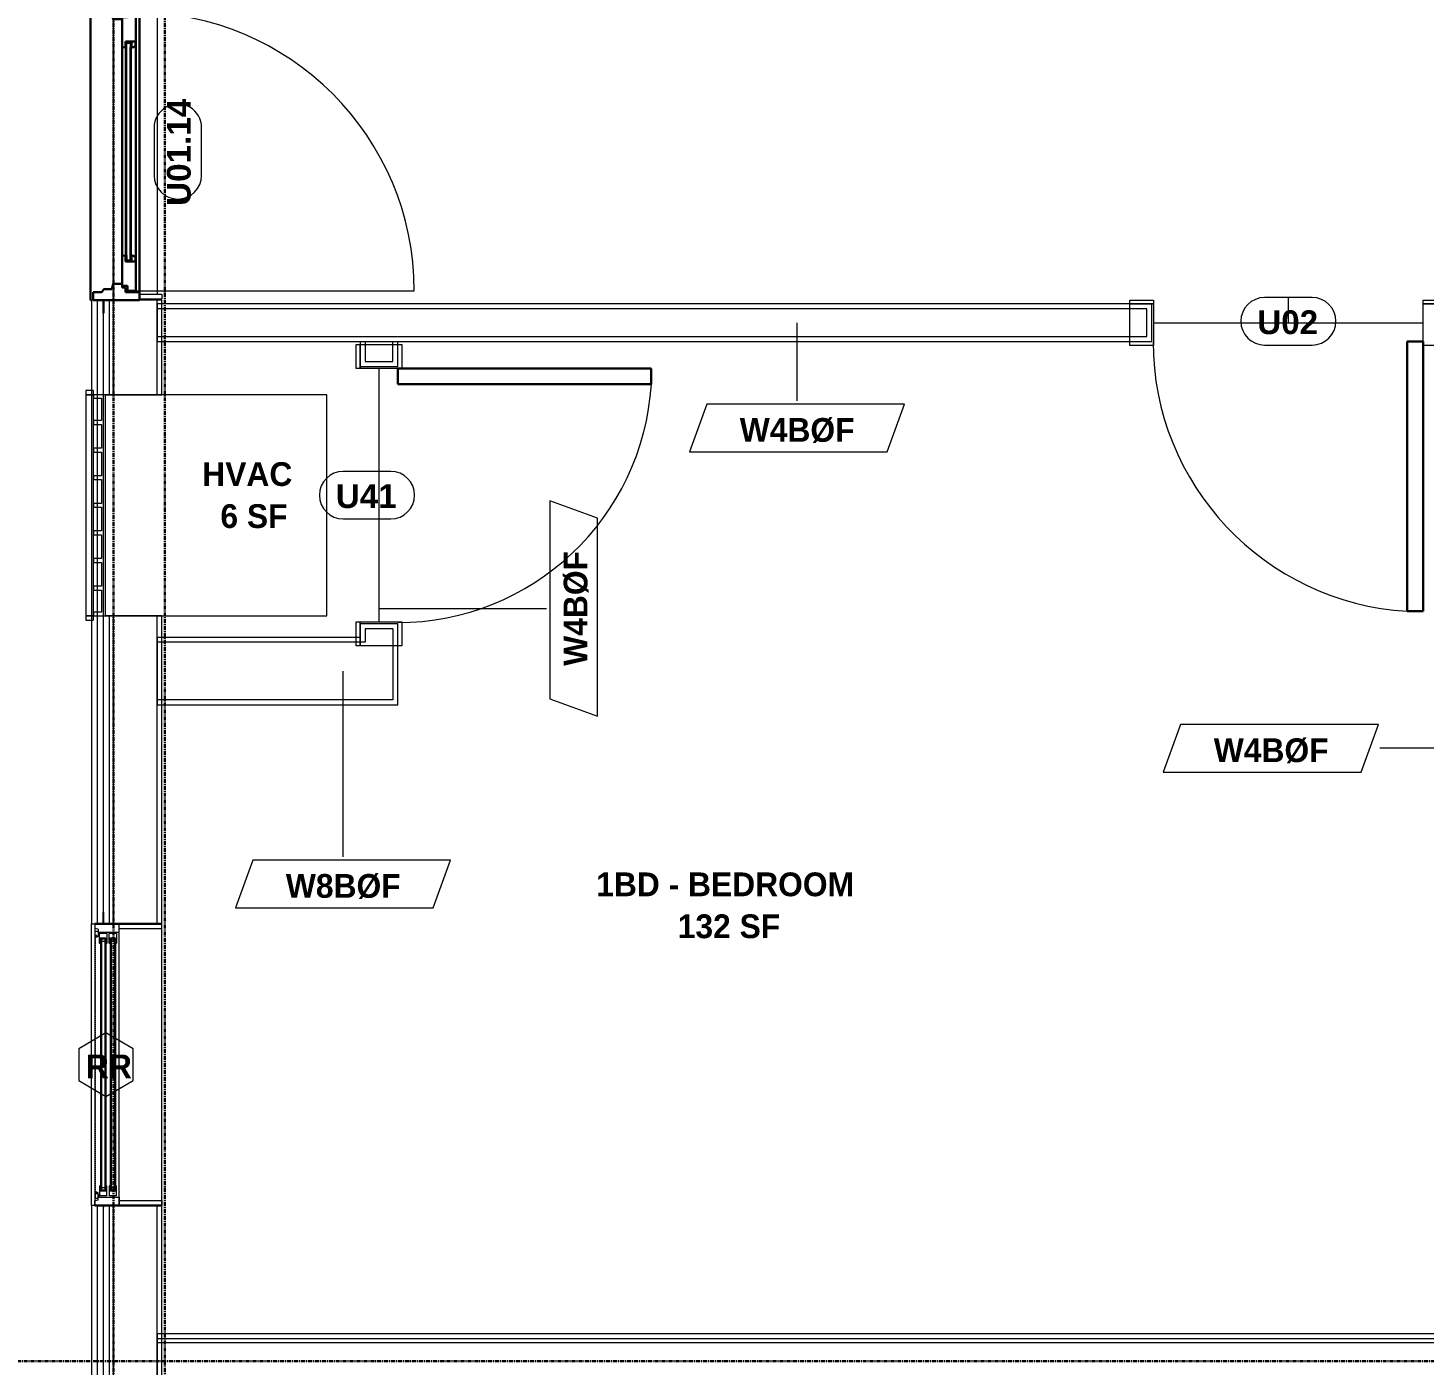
# Model space of a CAD drawing. Header units: inches. Extents: x -4058 to -1781, y 9814 to 12264.
# Drawn here: x -3840.1 to -3663.9, y 10838.7 to 11007.4 of the extents above; entities that cross this region are included whole.
import ezdxf

# ---------------------------------------------------------------- set-up
doc = ezdxf.new("R2010")
doc.units = ezdxf.units.IN
doc.header["$MEASUREMENT"] = 0
doc.linetypes.add('Dash', pattern=[0.25, 0.125, -0.125])
doc.linetypes.add('Grid Line 1_2_', pattern=[0.875, 0.5, -0.125, 0.125, -0.125])
for name, color, linetype, lineweight in [('0-1', 7, 'Continuous', 5), ('0-2', 7, 'Continuous', 9), ('A-AREA-IDEN', 2, 'Continuous', 9), ('A-DETL-GENF-HDLN-1', 7, 'Dash', 9), ('A-DETL-GENF-HDLN-2', 1, 'Continuous', 18), ('A-DOOR-1', 7, 'Continuous', 9), ('A-DOOR-2', 10, 'Continuous', 30), ('A-DOOR-3', 31, 'Continuous', 9), ('A-DOOR-4', 31, 'Continuous', 30), ('A-DOOR-FRAM-1', 7, 'Continuous', 9), ('A-DOOR-FRAM-2', 10, 'Continuous', 30), ('A-DOOR-GLAZ-1', 7, 'Continuous', 9), ('A-DOOR-IDEN', 31, 'Continuous', 9), ('A-FLOR-1', 7, 'Continuous', 9), ('A-FLOR-2', 192, 'Continuous', 9), ('A-GENM-1', 7, 'Continuous', 9), ('A-GLAZ', 151, 'Continuous', 18), ('A-GLAZ-1', 10, 'Continuous', 30), ('A-GLAZ-2', 7, 'Continuous', 9), ('A-GLAZ-IDEN', 152, 'Continuous', 9), ('A-WALL', 113, 'Continuous', 18), ('A-WALL-1', 7, 'Continuous', 9), ('A-WALL-2', 250, 'Continuous', 18), ('A-WALL-3', 113, 'Continuous', 9), ('A-WALL-IDEN', 211, 'Continuous', 9), ('I-WALL-1', 7, 'Continuous', 9), ('I-WALL-2', 2, 'Continuous', 9), ('S-GRID-1', 1, 'Grid Line 1_2_', 30)]:
    doc.layers.add(name, color=color, linetype=linetype, lineweight=lineweight)
doc.styles.add('Arial_B', font='arialbd.ttf', dxfattribs={"height": 3})
doc.styles.add('Century Gothic_B_1', font='GOTHICB.TTF', dxfattribs={"height": 3})

# ---------------------------------------------------------------- blocks, each defined once
blk = doc.blocks.new('Window-Double_Hung-Marvin-Essential - 1-WIDE _TEMP LOWER_ ESDH3066-3454275-UNIT PLANS - 1ST FLOOR')
at = {"layer": 'A-DETL-GENF-HDLN-1'}
blk.add_line((16.1, 3.97), (-16.5, 3.97), dxfattribs=at)
at = {"layer": 'A-DETL-GENF-HDLN-2'}
for p, q in [((-17.75, 4.03), (-17.16, 4.03)), ((-17.75, 4.03), (-17.75, 0.94)), ((-17.08, 3.62), (-17.16, 4.03)), ((-17.08, 3.62), (-16.19, 3.62)), ((-16.85, 4), (-16.85, 3.62)), ((-16.3, 4), (-16.85, 4)), ((-16.38, 3.62), (-16.38, 3.52)), ((-16.3, 3.76), (-16.3, 4)), ((-16.18, 3.76), (-16.3, 3.76)), ((-16.19, 3.72), (-16.1, 3.72)), ((-16.19, 3.62), (-16.19, 3.72)), ((-16.18, 3.97), (-16.1, 3.97)), ((-16.18, 3.97), (-16.18, 3.76)), ((-16.1, 3.72), (-16.1, 3.97)), ((16.18, 3.97), (16.1, 3.97)), ((16.1, 3.72), (16.1, 3.97)), ((16.19, 3.72), (16.1, 3.72)), ((16.18, 3.97), (16.18, 3.76)), ((16.18, 3.76), (16.3, 3.76)), ((16.19, 3.62), (16.19, 3.72)), ((17.08, 3.62), (16.19, 3.62)), ((16.3, 3.76), (16.3, 4)), ((16.3, 4), (16.85, 4)), ((16.38, 3.62), (16.38, 3.52)), ((16.85, 4), (16.85, 3.62)), ((17.08, 3.62), (17.16, 4.03)), ((17.75, 4.03), (17.16, 4.03)), ((17.75, 4.03), (17.75, 0.94)), ((-19.25, 2.98), (-19.25, 2.94)), ((-17.75, 2.98), (-19.25, 2.98)), ((-19.25, 2.94), (-17.9, 2.94)), ((-17.9, 2.94), (-17.9, 2.83)), ((-17.9, 2.83), (-17.75, 2.83)), ((-16.38, 3.52), (-16.72, 3.52)), ((-16.72, 3.52), (-16.72, 0.94)), ((-15.34, 3.44), (-16.56, 3.44)), ((-16.56, 2.5), (-16.56, 3.44)), ((-16.56, 2.5), (-15.34, 2.5)), ((-15.34, 2.22), (-16.56, 2.22)), ((-16.56, 1.28), (-16.56, 2.22)), ((-15.94, 2.62), (-15.94, 3.34)), ((-15.94, 3.34), (-15.28, 3.34)), ((-15.28, 2.62), (-15.94, 2.62)), ((-15.94, 1.4), (-15.94, 2.12)), ((-15.94, 2.12), (-15.28, 2.12)), ((-15.84, 2.63), (-15.84, 3.32)), ((-15.84, 1.41), (-15.84, 2.1)), ((-15.54, 2.76), (-15.54, 3.2)), ((-15.54, 1.54), (-15.54, 1.98)), ((-15.34, 3.44), (-15.28, 3.38)), ((-15.34, 2.5), (-15.28, 2.56)), ((-15.34, 2.22), (-15.28, 2.16)), ((-15.28, 3.34), (-15.28, 3.38)), ((-15.28, 2.56), (-15.28, 2.62)), ((-15.28, 2.12), (-15.28, 2.16)), ((15.34, 3.44), (15.28, 3.38)), ((15.28, 3.34), (15.28, 3.38)), ((15.94, 3.34), (15.28, 3.34)), ((15.28, 2.56), (15.28, 2.62)), ((15.28, 2.62), (15.94, 2.62)), ((15.34, 2.5), (15.28, 2.56)), ((15.34, 2.22), (15.28, 2.16)), ((15.28, 2.12), (15.28, 2.16)), ((15.94, 2.12), (15.28, 2.12)), ((15.34, 3.44), (16.56, 3.44)), ((16.56, 2.5), (15.34, 2.5)), ((15.34, 2.22), (16.56, 2.22)), ((15.54, 2.76), (15.54, 3.2)), ((15.54, 1.54), (15.54, 1.98)), ((15.84, 2.63), (15.84, 3.32)), ((15.84, 1.41), (15.84, 2.1)), ((15.94, 2.62), (15.94, 3.34)), ((15.94, 1.4), (15.94, 2.12)), ((16.38, 3.52), (16.72, 3.52)), ((16.56, 2.5), (16.56, 3.44)), ((16.56, 1.28), (16.56, 2.22)), ((16.72, 3.52), (16.72, 0.94)), ((17.75, 2.98), (19.25, 2.98)), ((17.9, 2.83), (17.75, 2.83)), ((17.9, 2.94), (17.9, 2.83)), ((19.25, 2.94), (17.9, 2.94)), ((19.25, 2.98), (19.25, 2.94)), ((-16.72, 0.94), (-17.75, 0.94)), ((-17.13, 0.91), (-17.13, -4.44)), ((-16.56, 1.28), (-15.34, 1.28)), ((-15.28, 1.4), (-15.94, 1.4)), ((-15.34, 1.28), (-15.28, 1.34)), ((-15.28, 1.34), (-15.28, 1.4)), ((15.28, 1.34), (15.28, 1.4)), ((15.28, 1.4), (15.94, 1.4)), ((15.34, 1.28), (15.28, 1.34)), ((16.56, 1.28), (15.34, 1.28)), ((16.72, 0.94), (17.75, 0.94)), ((17.12, -4.44), (17.12, 0.91)), ((-17.13, -4.44), (-17.75, -4.44)), ((17.12, -4.44), (17.75, -4.44))]:
    blk.add_line(p, q, dxfattribs=at)
at = {"layer": 'A-GLAZ'}
for p, q in [((15.84, 3.32), (-15.84, 3.32)), ((15.84, 3.2), (-15.84, 3.2)), ((15.84, 2.76), (-15.84, 2.76)), ((15.84, 2.63), (-15.84, 2.63)), ((15.84, 2.1), (-15.84, 2.1)), ((15.84, 1.98), (-15.84, 1.98)), ((15.84, 1.54), (-15.84, 1.54)), ((15.84, 1.41), (-15.84, 1.41))]:
    blk.add_line(p, q, dxfattribs=at)
at = {"layer": 'A-GLAZ-1'}
for p, q in [((-17.75, 4.03), (-17.75, 0.94)), ((17.75, 0.94), (17.75, 4.03)), ((-17.75, 0.91), (-17.75, -4.44)), ((17.75, -4.44), (17.75, 0.91))]:
    blk.add_line(p, q, dxfattribs=at)
at = {"layer": 'A-GLAZ-2'}
for p, q in [((17.75, 4.03), (-17.75, 4.03)), ((-17.75, 0.94), (17.75, 0.94)), ((-17.75, -4.44), (17.75, -4.44))]:
    blk.add_line(p, q, dxfattribs=at)
blk = doc.blocks.new('Bayer Built Door - VISTAGRANDE FLUSH _RH_ - 37-1_2__ x 81-3_4__ - 1ST FLOOR 2-V7-UNIT PLANS - 1ST FLOOR')
at = {"layer": 'A-DOOR-1'}
blk.add_line((17.56, 1.16), (17.56, 36.28), dxfattribs=at)
blk.add_arc((17.56, 1.16), 35.12, 90, 180, dxfattribs=at)
at = {"layer": 'A-DOOR-2'}
for p, q in [((-17.56, 0.09), (-17.56, 1.16)), ((-17.56, 1.16), (-13.13, 1.16)), ((-16.95, 0.08), (-17.56, 0.09)), ((-16.95, -0.56), (-16.95, 0.08)), ((-13.87, 1.16), (-13.87, -0.16)), ((-13.87, 1.16), (-13.87, 1.09)), ((-13.87, 1.09), (-13.36, 1.09)), ((-13.13, 0.59), (-13.87, 0.59)), ((-13.36, 1.09), (-13.16, 0.84)), ((-13.16, 0.84), (-13.13, 0.66)), ((13.12, 1.16), (-13.13, 1.16)), ((-13.13, 0.66), (-13.13, 0.59)), ((13.16, 0.84), (13.12, 0.66)), ((13.12, 0.66), (13.12, 0.59)), ((13.12, 0.59), (13.87, 0.59)), ((17.56, 1.16), (13.12, 1.16)), ((13.36, 1.09), (13.16, 0.84)), ((13.87, 1.09), (13.36, 1.09)), ((13.87, 1.16), (13.87, -0.16)), ((13.87, 1.16), (13.87, 1.09)), ((16.95, 0.08), (17.56, 0.09)), ((16.95, -0.56), (16.95, 0.08)), ((17.56, 0.09), (17.56, 1.16)), ((-16.95, -0.56), (-13.13, -0.56)), ((-13.87, -0.16), (-13.13, -0.16)), ((-13.13, -0.25), (-13.16, -0.56)), ((13.12, -0.56), (-13.13, -0.56)), ((-13.13, -0.16), (-13.13, -0.25)), ((13.12, -0.16), (13.12, -0.25)), ((13.87, -0.16), (13.12, -0.16)), ((13.12, -0.25), (13.16, -0.56)), ((16.95, -0.56), (13.12, -0.56))]:
    blk.add_line(p, q, dxfattribs=at)
at = {"layer": 'A-DOOR-FRAM-1'}
for p, q in [((-18.63, 4.44), (-18, 4.44)), ((-18.63, 1.62), (-18.63, 4.44)), ((-18, 4.44), (-18, 1.62)), ((18, 4.44), (18.62, 4.44)), ((18, 1.62), (18, 4.44)), ((18.62, 4.44), (18.62, 1.62)), ((-18, 1.62), (-18.63, 1.62)), ((18.62, 1.62), (18, 1.62))]:
    blk.add_line(p, q, dxfattribs=at)
at = {"layer": 'A-DOOR-FRAM-2'}
for p, q in [((-18.75, -4.25), (-18.75, 1.62)), ((-18.75, 1.62), (-17.72, 1.62)), ((-18.37, 1.62), (-18.75, 1.62)), ((-18.75, 1.62), (-18.63, 1.62)), ((-18, 1.62), (18, 1.62)), ((-17.72, 1.62), (-17.72, -0.16)), ((17.72, 1.62), (17.72, -0.16)), ((18.75, 1.62), (17.72, 1.62)), ((18.62, 1.62), (18.75, 1.62)), ((18.75, -4.25), (18.75, 1.62)), ((-17.72, -0.16), (-17.14, -0.16)), ((-16.69, -1.73), (-17.38, -1.89)), ((-17.14, -0.16), (-17.14, -0.59)), ((-17.14, -0.59), (-16.69, -0.59)), ((-16.69, -0.59), (-16.69, -1.73)), ((17.14, -0.59), (16.69, -0.59)), ((16.69, -0.59), (16.69, -1.73)), ((16.69, -1.73), (17.38, -1.89)), ((17.14, -0.16), (17.14, -0.59)), ((17.72, -0.16), (17.14, -0.16)), ((-20.38, -2.94), (-18.75, -2.94)), ((-17.38, -2.89), (-17.72, -3.13)), ((-17.72, -3.13), (-17.72, -4.25)), ((-17.38, -1.89), (-17.38, -2.89)), ((17.38, -1.89), (17.38, -2.89)), ((17.38, -2.89), (17.72, -3.13)), ((17.72, -3.13), (17.72, -4.25)), ((20.37, -2.94), (18.75, -2.94)), ((-18.75, -4.25), (-17.72, -4.25)), ((-18.75, -4.59), (-18.75, -4.44)), ((18.75, -4.59), (-18.75, -4.59)), ((18.75, -4.25), (17.72, -4.25)), ((18.75, -4.44), (18.75, -4.59))]:
    blk.add_line(p, q, dxfattribs=at)
at = {"layer": 'A-DOOR-GLAZ-1'}
for p, q in [((-13.87, 0.44), (-13.13, 0.44)), ((-13.66, 0), (-13.66, 0.44)), ((13.12, 0.59), (-13.13, 0.59)), ((13.12, 0.44), (-13.13, 0.44)), ((13.87, 0.44), (13.12, 0.44)), ((13.66, 0), (13.66, 0.44)), ((-13.13, 0), (-13.87, 0)), ((13.12, 0), (-13.13, 0)), ((13.12, -0.16), (-13.13, -0.16)), ((13.12, 0), (13.87, 0))]:
    blk.add_line(p, q, dxfattribs=at)
blk = doc.blocks.new('V-Series_EWC4_SPVU_RFA_2015 - 1ST FLOOR-2484708-UNIT PLANS - 1ST FLOOR')
at = {"layer": 'A-GENM-1'}
for p, q in [((-3126.69, 12090.69), (-3127.25, 12090.69)), ((-3127.25, 12090.69), (-3127.25, 12089.69)), ((-3098.81, 12090.69), (-3126.69, 12090.69)), ((-3126.69, 12090.69), (-3126.69, 12089.69)), ((-3126.69, 12089.69), (-3126.69, 12090.69)), ((-3098.81, 12089.69), (-3098.81, 12090.69)), ((-3098.25, 12090.69), (-3098.81, 12090.69)), ((-3098.81, 12090.69), (-3098.81, 12089.69)), ((-3098.25, 12089.69), (-3098.25, 12090.69)), ((-3127.25, 12089.69), (-3126.69, 12089.69)), ((-3126.69, 12089.69), (-3098.81, 12089.69)), ((-3126.69, 12089.69), (-3126.69, 12060.25)), ((-3126.25, 12089.69), (-3126.69, 12089.69)), ((-3126.25, 12088.69), (-3126.25, 12089.69)), ((-3123.45, 12088.69), (-3126.25, 12088.69)), ((-3122.95, 12089.69), (-3123.45, 12089.69)), ((-3123.45, 12089.69), (-3123.45, 12088.69)), ((-3122.95, 12088.69), (-3122.95, 12089.69)), ((-3119.97, 12088.69), (-3122.95, 12088.69)), ((-3119.47, 12089.69), (-3119.97, 12089.69)), ((-3119.97, 12089.69), (-3119.97, 12088.69)), ((-3119.47, 12088.69), (-3119.47, 12089.69)), ((-3116.48, 12088.69), (-3119.47, 12088.69)), ((-3115.98, 12089.69), (-3116.48, 12089.69)), ((-3116.48, 12089.69), (-3116.48, 12088.69)), ((-3115.98, 12088.69), (-3115.98, 12089.69)), ((-3113, 12088.69), (-3115.98, 12088.69)), ((-3112.5, 12089.69), (-3113, 12089.69)), ((-3113, 12089.69), (-3113, 12088.69)), ((-3112.5, 12088.69), (-3112.5, 12089.69)), ((-3109.51, 12088.69), (-3112.5, 12088.69)), ((-3109.01, 12089.69), (-3109.51, 12089.69)), ((-3109.51, 12089.69), (-3109.51, 12088.69)), ((-3109.01, 12088.69), (-3109.01, 12089.69)), ((-3106.03, 12088.69), (-3109.01, 12088.69)), ((-3105.53, 12089.69), (-3106.03, 12089.69)), ((-3106.03, 12089.69), (-3106.03, 12088.69)), ((-3105.53, 12088.69), (-3105.53, 12089.69)), ((-3102.55, 12088.69), (-3105.53, 12088.69)), ((-3102.05, 12089.69), (-3102.55, 12089.69)), ((-3102.55, 12089.69), (-3102.55, 12088.69)), ((-3102.05, 12088.69), (-3102.05, 12089.69)), ((-3099.25, 12088.69), (-3102.05, 12088.69)), ((-3098.81, 12089.69), (-3099.25, 12089.69)), ((-3099.25, 12089.69), (-3099.25, 12088.69)), ((-3098.81, 12089.69), (-3098.25, 12089.69)), ((-3098.81, 12060.25), (-3098.81, 12089.69)), ((-3126.69, 12060.25), (-3098.81, 12060.25))]:
    blk.add_line(p, q, dxfattribs=at)
blk = doc.blocks.new('CTR - 1st Phase - Shell_rvt-1-UNIT PLANS - 1ST FLOOR')
at = {"layer": 'A-FLOR-1'}
blk.add_line((-3829.32, 10973.04), (-3829.32, 11010.54), dxfattribs=at)
at = {"layer": 'A-WALL-1'}
for p, q in [((-3829.32, 10973.04), (-3829.32, 11010.54)), ((-3832.07, 10973.04), (-3832.07, 10894.34)), ((-3823.2, 10973.04), (-3832.07, 10973.04)), ((-3823.2, 10961.1), (-3823.2, 10973.04)), ((-3830.32, 10933.23), (-3830.32, 10961.1)), ((-3830.32, 10961.1), (-3823.2, 10961.1)), ((-3823.2, 10933.23), (-3830.32, 10933.23)), ((-3823.2, 10894.34), (-3823.2, 10933.23)), ((-3832.07, 10894.34), (-3831.67, 10894.34)), ((-3832.07, 10858.84), (-3832.07, 10894.34)), ((-3828.57, 10894.34), (-3828.54, 10894.34)), ((-3832.07, 10858.84), (-3832.07, 10817.54)), ((-3831.67, 10858.84), (-3832.07, 10858.84)), ((-3828.54, 10858.84), (-3828.57, 10858.84)), ((-3823.2, 10817.54), (-3823.2, 10858.84))]:
    blk.add_line(p, q, dxfattribs=at)
at = {"layer": 'A-WALL-2'}
for p, q in [((-3831.32, 10894.34), (-3831.32, 10973.04)), ((-3830.57, 10894.34), (-3830.57, 10973.04)), ((-3829.82, 10961.1), (-3829.82, 10973.04)), ((-3829.32, 10961.1), (-3829.32, 10973.04)), ((-3823.82, 10961.1), (-3823.82, 10973.04)), ((-3829.82, 10894.34), (-3829.82, 10933.23)), ((-3829.32, 10894.34), (-3829.32, 10933.23)), ((-3823.82, 10894.34), (-3823.82, 10933.23)), ((-3831.32, 10817.54), (-3831.32, 10858.84)), ((-3830.57, 10817.54), (-3830.57, 10858.84)), ((-3829.82, 10817.54), (-3829.82, 10858.84)), ((-3829.32, 10817.54), (-3829.32, 10858.84)), ((-3823.82, 10817.54), (-3823.82, 10858.84))]:
    blk.add_line(p, q, dxfattribs=at)
at = {"layer": '0-2'}
for name, p, rotation in [('Bayer Built Door - VISTAGRANDE FLUSH _RH_ - 37-1_2__ x 81-3_4__ - 1ST FLOOR 2-V7-UNIT PLANS - 1ST FLOOR', (-3827.64, 10991.79), 269.9999999999988), ('V-Series_EWC4_SPVU_RFA_2015 - 1ST FLOOR-2484708-UNIT PLANS - 1ST FLOOR', (8257.87, 14059.91), 89.99999999999994), ('Window-Double_Hung-Marvin-Essential - 1-WIDE _TEMP LOWER_ ESDH3066-3454275-UNIT PLANS - 1ST FLOOR', (-3827.64, 10876.59), 89.99999999999885)]:
    blk.add_blockref(name, p, dxfattribs=dict(at, rotation=rotation))
blk = doc.blocks.new('CTR - 1st Phase - Common Walls_rvt-1-UNIT PLANS - 1ST FLOOR')
at = {"layer": 'A-WALL-2'}
for p, q in [((-3487.3, 10842), (-3823.82, 10842)), ((-3487.3, 10841.5), (-3823.82, 10841.5))]:
    blk.add_line(p, q, dxfattribs=at)
at = {"layer": 'I-WALL-1'}
for p, q in [((-3525.8, 10842.63), (-3823.82, 10842.63)), ((-3823.82, 10842.63), (-3823.82, 10833.75))]:
    blk.add_line(p, q, dxfattribs=at)
blk = doc.blocks.new('CTR - 1st Phase - Structure_rvt-1-UNIT PLANS - 1ST FLOOR')
at = {"layer": 'S-GRID-1'}
for p, q in [((-3829.32, 9814.03), (-3829.32, 12247.5)), ((-3822.82, 9814.03), (-3822.82, 12247.5)), ((-1781.27, 10839.19), (-4041.78, 10839.19))]:
    blk.add_line(p, q, dxfattribs=at)
blk = doc.blocks.new('SWING - SINGLE - FLUSH - SWING - FLUSH - 2-10 x 6-8 - PRIVACY-4346070-UNIT PLANS - 1ST FLOOR')
at = {"layer": 'A-DOOR-3'}
for p, q in [((-20, 2.37), (-20, 2.87)), ((-20, 2.87), (-17, 2.87)), ((-20, 2.37), (-17, 2.37)), ((-20, -2.88), (-20, 2.37)), ((-17, 2.37), (-20, 2.37)), ((-17, 2.87), (-17, 2.37)), ((-17, 2.37), (-17, -2.88)), ((17, 2.37), (17, 2.87)), ((17, 2.87), (20, 2.87)), ((17, 2.37), (20, 2.37)), ((17, -2.88), (17, 2.37)), ((20, 2.37), (17, 2.37)), ((20, 2.87), (20, 2.37)), ((20, 2.37), (20, -2.88)), ((-17, -2.88), (-20, -2.88)), ((20, -2.88), (17, -2.88))]:
    blk.add_line(p, q, dxfattribs=at)
blk.add_arc((17, -2.38), 34.07, 180, 266.6343, dxfattribs=at)
at = {"layer": 'A-DOOR-4'}
for p, q in [((15, -2.38), (15, -36.38)), ((17, -2.38), (15, -2.38)), ((17, -2.38), (17, -36.38)), ((17, -36.38), (15, -36.38))]:
    blk.add_line(p, q, dxfattribs=at)
blk = doc.blocks.new('SWING - SINGLE - FLUSH - SWING - 32_ x 80_ - WITH ACOUSTICAL SEAL-4346081-UNIT PLANS - 1ST FLOOR')
at = {"layer": 'A-DOOR-3'}
for p, q in [((-19, 2.37), (-19, 2.87)), ((-19, 2.87), (-16, 2.87)), ((-19, 2.37), (-16, 2.37)), ((-19, -2.88), (-19, 2.37)), ((-16, 2.37), (-19, 2.37)), ((-16, 2.87), (-16, 2.37)), ((-16, 2.37), (-16, -2.88)), ((16, 2.37), (16, 2.87)), ((16, 2.87), (19, 2.87)), ((16, 2.37), (19, 2.37)), ((16, -2.88), (16, 2.37)), ((19, 2.37), (16, 2.37)), ((19, 2.87), (19, 2.37)), ((19, 2.37), (19, -2.88)), ((-16, -2.88), (-19, -2.88)), ((19, -2.88), (16, -2.88))]:
    blk.add_line(p, q, dxfattribs=at)
blk.add_arc((16, -2.38), 32.07, 180, 266.4241, dxfattribs=at)
at = {"layer": 'A-DOOR-4'}
for p, q in [((14, -2.38), (14, -34.38)), ((16, -2.38), (14, -2.38)), ((16, -2.38), (16, -34.38)), ((16, -34.38), (14, -34.38))]:
    blk.add_line(p, q, dxfattribs=at)
blk = doc.blocks.new('Wall Tag - Arch Wall-3956453-UNIT PLANS - 1ST FLOOR')
at = {"layer": 'A-WALL-IDEN'}
for p, q in [((-0.3561, 0.0937), (-0.4244, -0.0937)), ((0.4244, 0.0937), (-0.3561, 0.0937)), ((0.3561, -0.0937), (0.4244, 0.0937)), ((-0.4244, -0.0937), (0.3561, -0.0937))]:
    blk.add_line(p, q, dxfattribs=at)
blk = doc.blocks.new('Door Tag - Type Mark-2601225-UNIT PLANS - 1ST FLOOR')
at = {"layer": 'A-DOOR-IDEN'}
for p, q in [((0.09375, 0.09375), (-0.09375, 0.09375)), ((-0.09375, -0.09375), (0.09375, -0.09375))]:
    blk.add_line(p, q, dxfattribs=at)
for centre, start, end in [((-0.09375, 0), 90, 270), ((0.09375, 0), 270, 90)]:
    blk.add_arc(centre, 0.09375, start, end, dxfattribs=at)
blk = doc.blocks.new('Window Tag - ONE-4156801-UNIT PLANS - 1ST FLOOR')
at = {"layer": 'A-GLAZ-IDEN'}
for p, q in [((0, 0.125), (-0.1071, 0.0619)), ((0.107, 0.062), (0, 0.125)), ((-0.1071, 0.0619), (-0.1071, -0.0619)), ((0.107, -0.0624), (0.107, 0.062)), ((-0.1071, -0.0619), (0, -0.125)), ((0, -0.125), (0.107, -0.0624))]:
    blk.add_line(p, q, dxfattribs=at)

msp = doc.modelspace()

# ---------------------------------------------------------------- block references
at = {"layer": '0-1'}
msp.add_blockref('CTR - 1st Phase - Shell_rvt-1-UNIT PLANS - 1ST FLOOR', (0, 0), dxfattribs=at)

# ---------------------------------------------------------------- next in the draw order: linework, layer by layer
at = {"layer": 'A-DOOR-IDEN'}
msp.add_line((-3681.05, 10970.19), (-3681.05, 10973.38), dxfattribs=at)
at = {"layer": 'A-FLOR-2'}
for p, q in [((-3823.82, 11009.79), (-3823.82, 10973.79)), ((-3823.82, 10973.16), (-3823.82, 10973.04)), ((-3698.05, 10970.19), (-3664.05, 10970.19)), ((-3795.82, 10964.44), (-3795.82, 10932.44))]:
    msp.add_line(p, q, dxfattribs=at)
at = {"layer": 'A-WALL'}
for p, q in [((-3698.92, 10971.94), (-3823.82, 10971.94)), ((-3698.92, 10968.44), (-3698.92, 10971.94)), ((-3823.82, 10968.44), (-3698.92, 10968.44)), ((-3797.57, 10967.81), (-3797.57, 10965.31)), ((-3794.07, 10965.31), (-3794.07, 10967.81)), ((-3797.57, 10965.31), (-3794.07, 10965.31)), ((-3797.57, 10931.56), (-3797.57, 10929.88)), ((-3794.07, 10931.56), (-3797.57, 10931.56)), ((-3794.07, 10931.56), (-3794.07, 10922.63)), ((-3797.57, 10929.88), (-3823.82, 10929.88)), ((-3794.07, 10922.63), (-3823.82, 10922.63))]:
    msp.add_line(p, q, dxfattribs=at)
at = {"layer": 'A-WALL-3'}
for p, q in [((-3698.3, 10972.56), (-3823.82, 10972.56)), ((-3823.82, 10972.56), (-3823.82, 10967.81)), ((-3698.3, 10967.81), (-3698.3, 10972.56)), ((-3823.82, 10967.81), (-3698.3, 10967.81)), ((-3798.2, 10967.81), (-3798.2, 10964.69)), ((-3793.45, 10964.69), (-3793.45, 10967.81)), ((-3798.2, 10964.69), (-3793.45, 10964.69)), ((-3793.45, 10932.19), (-3798.2, 10932.19)), ((-3798.2, 10932.19), (-3798.2, 10930.5)), ((-3793.45, 10930.5), (-3793.45, 10932.19))]:
    msp.add_line(p, q, dxfattribs=at)
at = {"layer": 'A-WALL-IDEN'}
for p, q in [((-3743.06, 10970.19), (-3743.06, 10960.34)), ((-3795.82, 10934.13), (-3774.67, 10934.13)), ((-3800.35, 10926.25), (-3800.35, 10902.81)), ((-3658.67, 10916.51), (-3669.52, 10916.51))]:
    msp.add_line(p, q, dxfattribs=at)
at = {"layer": 'I-WALL-2'}
for p, q in [((-3798.2, 10930.5), (-3823.82, 10930.5)), ((-3823.82, 10930.5), (-3823.82, 10922)), ((-3793.45, 10922), (-3793.45, 10930.5)), ((-3823.82, 10922), (-3793.45, 10922))]:
    msp.add_line(p, q, dxfattribs=at)

# ---------------------------------------------------------------- next in the draw order: block references
at = {"layer": '0-1'}
for name in ['CTR - 1st Phase - Structure_rvt-1-UNIT PLANS - 1ST FLOOR', 'CTR - 1st Phase - Common Walls_rvt-1-UNIT PLANS - 1ST FLOOR']:
    msp.add_blockref(name, (0, 0), dxfattribs=at)
at = {"layer": 'A-DOOR-3'}
msp.add_blockref('SWING - SINGLE - FLUSH - SWING - FLUSH - 2-10 x 6-8 - PRIVACY-4346070-UNIT PLANS - 1ST FLOOR', (-3681.05, 10970.19), dxfattribs=at)
at = {"layer": 'A-DOOR-3', "rotation": 90.00000000000854}
msp.add_blockref('SWING - SINGLE - FLUSH - SWING - 32_ x 80_ - WITH ACOUSTICAL SEAL-4346081-UNIT PLANS - 1ST FLOOR', (-3795.82, 10948.44), dxfattribs=at)
at = {"layer": 'A-DOOR-IDEN', "xscale": 31.99999999999999, "yscale": 31.99999999999999, "zscale": 31.99999999999999, "rotation": 89.99999999999955}
msp.add_blockref('Door Tag - Type Mark-2601225-UNIT PLANS - 1ST FLOOR', (-3821.19, 10991.79), dxfattribs=at)
at = {"layer": 'A-DOOR-IDEN', "xscale": 31.99999999999999, "yscale": 31.99999999999999, "zscale": 31.99999999999999}
for p in [(-3681.05, 10970.38), (-3797.32, 10948.44)]:
    msp.add_blockref('Door Tag - Type Mark-2601225-UNIT PLANS - 1ST FLOOR', p, dxfattribs=at)
at = {"layer": 'A-GLAZ-IDEN', "xscale": 31.99999999999999, "yscale": 31.99999999999999, "zscale": 31.99999999999999}
msp.add_blockref('Window Tag - ONE-4156801-UNIT PLANS - 1ST FLOOR', (-3830.27, 10876.59), dxfattribs=at)
at = {"layer": 'A-WALL-IDEN', "xscale": 31.99999999999999, "yscale": 31.99999999999999, "zscale": 31.99999999999999}
for p in [(-3743.06, 10956.92), (-3683.25, 10916.51), (-3800.35, 10899.39)]:
    msp.add_blockref('Wall Tag - Arch Wall-3956453-UNIT PLANS - 1ST FLOOR', p, dxfattribs=at)
at = {"layer": 'A-WALL-IDEN', "xscale": 31.99999999999999, "yscale": 31.99999999999999, "zscale": 31.99999999999999, "rotation": 89.99999999999955}
msp.add_blockref('Wall Tag - Arch Wall-3956453-UNIT PLANS - 1ST FLOOR', (-3771.25, 10934.13), dxfattribs=at)

# ---------------------------------------------------------------- next in the draw order: texts
at = {"layer": 'A-AREA-IDEN', "char_height": 3, "attachment_point": 1, "style": 'Century Gothic_B_1'}
for s, insert, width in [('HVAC', (-3818.11, 10952.6), 15.049), ('6 SF', (-3815.82, 10947.3), 9.494), ('1BD - BEDROOM', (-3768.4, 10900.84), 40.299), ('132 SF', (-3758.11, 10895.55), 15.352)]:
    msp.add_mtext(s, dxfattribs=dict(at, insert=insert, width=width))
at = {"layer": 'A-DOOR-IDEN', "insert": (-3822.57, 10984.94), "char_height": 3, "width": 16.463, "attachment_point": 1, "rotation": 90, "style": 'Arial_B'}
msp.add_mtext('U01.14', dxfattribs=at)
at = {"layer": 'A-DOOR-IDEN', "char_height": 3, "width": 9.393, "attachment_point": 1, "style": 'Arial_B'}
for s, insert in [('U02', (-3684.98, 10971.76)), ('U41', (-3801.26, 10949.82))]:
    msp.add_mtext(s, dxfattribs=dict(at, insert=insert))
at = {"layer": 'A-GLAZ-IDEN', "insert": (-3832.79, 10877.87), "char_height": 3, "width": 6.06, "attachment_point": 1, "style": 'Century Gothic_B_1'}
msp.add_mtext('RR', dxfattribs=at)
at = {"layer": 'A-WALL-IDEN', "char_height": 3, "width": 17.372, "attachment_point": 1, "style": 'Century Gothic_B_1'}
for s, insert in [('W4BØF', (-3750.28, 10958.17)), ('W4BØF', (-3690.46, 10917.76)), ('W8BØF', (-3807.56, 10900.64))]:
    msp.add_mtext(s, dxfattribs=dict(at, insert=insert))
at = {"layer": 'A-WALL-IDEN', "insert": (-3772.5, 10926.91), "char_height": 3, "width": 17.372, "attachment_point": 1, "rotation": 90, "style": 'Century Gothic_B_1'}
msp.add_mtext('W4BØF', dxfattribs=at)

doc.saveas('drawing.dxf')
